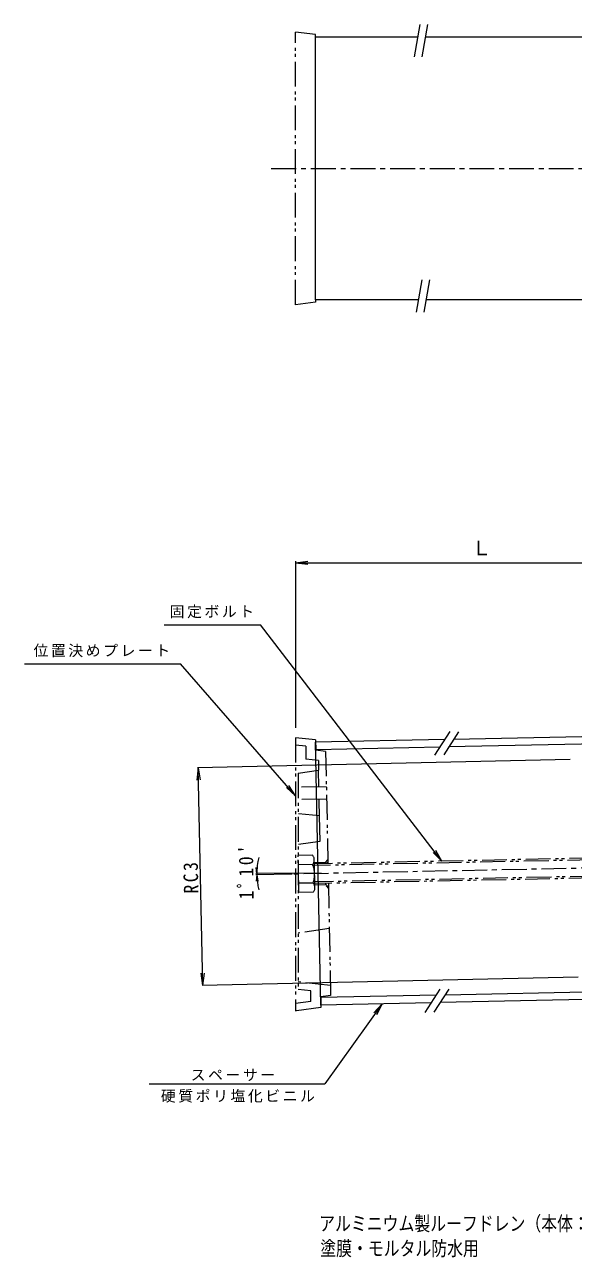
# Model space of a CAD drawing. Units: millimetres, scale not verified. Extents: x -282 to 347, y -275 to 254.
# Drawn here: x -281.5 to -60.1, y -274.8 to 222.4 of the extents above; entities that cross this region are included whole.
import ezdxf
from ezdxf.enums import TextEntityAlignment as Align

# ---------------------------------------------------------------- set-up
doc = ezdxf.new("R2010")
doc.units = ezdxf.units.MM
doc.header["$LTSCALE"] = 2
doc.linetypes.add('CHAIN1', pattern=[8, 5, -1, 1, -1])
doc.linetypes.add('DOUBLE_CHAIN1', pattern=[8.8, 5, -1, 0.6, -0.6, 0.6, -1])
for name, color, linetype, lineweight in [('0-0_通り芯', 3, 'Continuous', 9), ('0-3_建具', 4, 'Continuous', 9), ('0-4_その他', 7, 'Continuous', 9), ('0-5_寸法', 7, 'Continuous', 9), ('0-A', 2, 'DOUBLE_CHAIN1', 9)]:
    doc.layers.add(name, color=color, linetype=linetype, lineweight=lineweight)
doc.layers.add('F-5_F-5ﾚｲﾔ', color=3, linetype='Continuous')
doc.styles.add('ＭＳ ゴシック', font='')
doc.styles.get('ＭＳ ゴシック').set_extended_font_data('MS Gothic')

msp = doc.modelspace()

# ---------------------------------------------------------------- linework, layer by layer
at = {"layer": '0-0_通り芯', "linetype": 'CHAIN1'}
for p, q in [((-181.997, 164.432), (102.938, 164.432)), ((-14.953, -117.03), (-173.637, -120.262))]:
    msp.add_line(p, q, dxfattribs=at)
at = {"layer": '0-3_建具', "color": 7, "linetype": 'DOUBLE_CHAIN1'}
for p, q in [((-164.153, 218.432), (-172.171, 219.416)), ((-164.153, 217.432), (-164.153, 218.432)), ((-164.153, 111.432), (-164.153, 110.432))]:
    msp.add_line(p, q, dxfattribs=at)
at = {"layer": '0-3_建具', "color": 7}
for p, q in [((-121.998, 222.432), (-124.29, 209.432)), ((-118.951, 222.432), (-121.243, 209.432)), ((-121.221, 119.432), (-123.513, 106.432)), ((-118.174, 119.432), (-120.467, 106.432)), ((-109.976, -62.723), (-116.09, -72.214)), ((-106.446, -62.783), (-112.432, -72.076)), ((-113.924, -166.636), (-120.038, -176.127)), ((-110.394, -166.697), (-116.38, -175.99))]:
    msp.add_line(p, q, dxfattribs=at)
at = {"layer": '0-3_建具'}
for p, q in [((-164.153, 111.432), (-164.153, 217.432)), ((-122.879, 217.432), (-164.153, 217.432)), ((-50.203, 217.432), (-119.833, 217.432)), ((-122.631, 111.432), (-164.153, 111.432)), ((-50.203, 111.432), (-119.585, 111.432)), ((-112.082, -65.992), (-164.133, -67.053)), ((-161.974, -173.041), (-164.133, -67.053)), ((-114.041, -69.033), (-164.071, -70.052)), ((-50.138, -67.731), (-110.425, -68.959)), ((-50.199, -64.732), (-108.466, -65.919)), ((-48.101, -167.72), (-111.891, -169.02)), ((-115.507, -169.094), (-162.035, -170.041)), ((-117.465, -172.134), (-161.974, -173.041)), ((-48.04, -170.72), (-113.849, -172.06))]:
    msp.add_line(p, q, dxfattribs=at)
at = {"layer": '0-3_建具', "linetype": 'DOUBLE_CHAIN1'}
for p, q in [((-159.896, -115.973), (-159.095, -115.172)), ((-159.896, -124.973), (-158.875, -125.994))]:
    msp.add_line(p, q, dxfattribs=at)
at = {"layer": '0-3_建具', "color": 7, "linetype": 'DOUBLE_CHAIN1'}
msp.add_lwpolyline([(-164.153, 110.432), (-172.171, 109.447), (-172.171, 219.416)], dxfattribs=at)
at = {"layer": '0-4_その他'}
for p, q in [((-172.171, 5.381), (-167.214, 6.034)), ((-172.171, 5.981), (-172.171, -61.239)), ((-172.171, 5.381), (-167.214, 4.728)), ((-61.391, -74.026), (-211.784, -77.329)), ((-211.484, -77.322), (-212.028, -82.293)), ((-211.484, -77.322), (-210.723, -82.264)), ((-209.555, -165.185), (-211.484, -77.322)), ((-187.835, -120.021), (-188.162, -117.542)), ((-187.835, -120.021), (-187.509, -117.542)), ((-161.931, -119.856), (-188.227, -120.021)), ((-173.637, -120.262), (-188.216, -120.571)), ((-187.83, -120.563), (-188.106, -123.048)), ((-187.83, -120.563), (-187.453, -123.035)), ((-209.555, -165.185), (-210.316, -160.243)), ((-58.223, -161.862), (-209.855, -165.192)), ((-209.555, -165.185), (-209.011, -160.215))]:
    msp.add_line(p, q, dxfattribs=at)
msp.add_lwpolyline([(-172.171, 5.381), (-22.171, 5.381), (-17.214, 4.728)], dxfattribs=at)
msp.add_arc((-161.192, -120.021), 26.644, 165.8048, 194.36963, dxfattribs=at)
at = {"layer": '0-5_寸法'}
for p, q in [((-225.28, -19.623), (-186.323, -19.623)), ((-113.119, -115.029), (-186.323, -19.623)), ((-281.521, -35.434), (-218.63, -35.434)), ((-172.171, -88.65), (-218.63, -35.434)), ((-172.171, -88.65), (-174.94, -84.486)), ((-172.171, -88.65), (-175.923, -85.345)), ((-113.119, -115.029), (-116.655, -111.493)), ((-113.119, -115.029), (-115.619, -110.698)), ((-137.246, -172.537), (-160.356, -204.886)), ((-137.246, -172.537), (-140.659, -176.191)), ((-137.246, -172.537), (-139.597, -176.95)), ((-231.212, -204.886), (-160.356, -204.886))]:
    msp.add_line(p, q, dxfattribs=at)
at = {"layer": '0-A'}
for p, q in [((-164.153, -66.058), (-172.171, -65.239)), ((-172.171, -65.239), (-172.171, -175.502)), ((-168.1, -68.67), (-172.171, -68.254)), ((-168.1, -68.67), (-167.994, -73.919)), ((-164.153, -66.058), (-164.066, -70.307)), ((-162.982, -74.442), (-167.994, -73.919)), ((-160.057, -70.725), (-164.066, -70.307)), ((-162.982, -74.442), (-162.902, -78.366)), ((-160.057, -70.725), (-159.136, -115.966)), ((-171.171, -79.553), (-162.902, -78.366)), ((-171.171, -79.553), (-171.171, -166.722)), ((-162.766, -85.034), (-162.902, -78.366)), ((-159.767, -84.972), (-171.069, -85.203)), ((-159.665, -89.971), (-171.069, -90.204)), ((-162.509, -97.652), (-162.664, -90.033)), ((-171.069, -95.787), (-162.529, -96.66)), ((-165.394, -112.593), (-171.171, -112.71)), ((-170.866, -127.707), (-171.171, -112.71)), ((-34.131, -113.419), (-164.671, -116.079)), ((-160.224, -115.498), (-159.168, -114.353)), ((-165.318, -116.345), (-171.095, -116.462)), ((-164.405, -125.699), (-164.634, -114.454)), ((-164.611, -115.577), (-160.235, -115.488)), ((-160.234, -115.51), (-160.224, -115.988)), ((-165.165, -123.838), (-170.942, -123.955)), ((-16.173, -120.355), (-164.685, -123.381)), ((-16.79, -121.068), (-164.671, -124.08)), ((-160.061, -123.987), (-160.051, -124.486)), ((-158.973, -123.964), (-158.051, -169.205)), ((-165.089, -127.59), (-171.171, -127.714)), ((-164.428, -124.576), (-160.051, -124.486)), ((-160.051, -124.486), (-158.941, -125.51)), ((-158.601, -142.209), (-171.171, -144.017)), ((-158.133, -165.175), (-171.171, -163.703)), ((-166.092, -167.295), (-171.171, -166.722)), ((-166.005, -171.586), (-166.092, -167.295)), ((-166.005, -171.586), (-172.171, -172.471)), ((-161.954, -174.036), (-172.171, -175.502))]:
    msp.add_line(p, q, dxfattribs=at)
for points in [[(-171.069, -108.171), (-162.32, -106.916), (-162.529, -96.66)], [(-16.171, -113.825), (-34.867, -114.135), (-164.671, -116.779)], [(-158.051, -169.205), (-162.04, -169.786), (-161.954, -174.036)]]:
    msp.add_lwpolyline(points, dxfattribs=at)
for centre, radius, start, end in [((-167.434, -114.511), 2.8, 319.09224, 43.2408), ((-174.607, -120.282), 10.089, 339.36449, 22.96877), ((-167.205, -125.756), 2.8, 319.0919, 43.24097)]:
    msp.add_arc(centre, radius, start, end, dxfattribs=at)

# ---------------------------------------------------------------- texts
at = {"layer": '0-4_その他', "color": 2, "style": 'ＭＳ ゴシック'}
msp.add_text('Ｌ', height=5.865, dxfattribs=at).set_placement((-101.171, 6.581), align=Align.BOTTOM_LEFT)
at = {"layer": '0-4_その他', "color": 2, "char_height": 5.865, "attachment_point": 7, "style": 'ＭＳ ゴシック'}
for s, insert, rotation in [("\\T1.28;\\W0.9;1ﾟ10'", (-189.03, -130.439), 90.583), ('\\T1.27;\\W0.9;RC3', (-211.3, -128.035), 91.258)]:
    msp.add_mtext(s, dxfattribs=dict(at, insert=insert, rotation=rotation))
at = {"layer": '0-5_寸法', "char_height": 4.399, "attachment_point": 7, "style": 'ＭＳ ゴシック'}
for s, insert in [('\\T1.17;固定ボルト', (-223.006, -17.018)), ('\\T1.17;位置決めプレート', (-277.948, -32.749)), ('\\T1.17;スペーサー', (-214.536, -203.713)), ('\\T1.17;硬質ポリ塩化ビニル', (-226.555, -212.429))]:
    msp.add_mtext(s, dxfattribs=dict(at, insert=insert))
at = {"layer": 'F-5_F-5ﾚｲﾔ', "style": 'ＭＳ ゴシック', "width": 0.8}
for s, p in [('アルミニウム製ルーフドレン（本体：鋳鉄製）よこ引き用\u3000打込型\u3000ねじ込み式', (-162.672, -265.881)), ('塗膜・モルタル防水用\u3000\u3000\u3000\u3000\u3000\u3000\u3000\u3000\u3000\u3000\u3000\u3000\u3000\u3000ＥＨＸＧ－７５\u3000Ｌ＝指示', (-162.224, -275.917))]:
    msp.add_text(s, height=5.865, dxfattribs=at).set_placement(p, align=Align.BOTTOM_LEFT)

doc.saveas('drawing.dxf')
